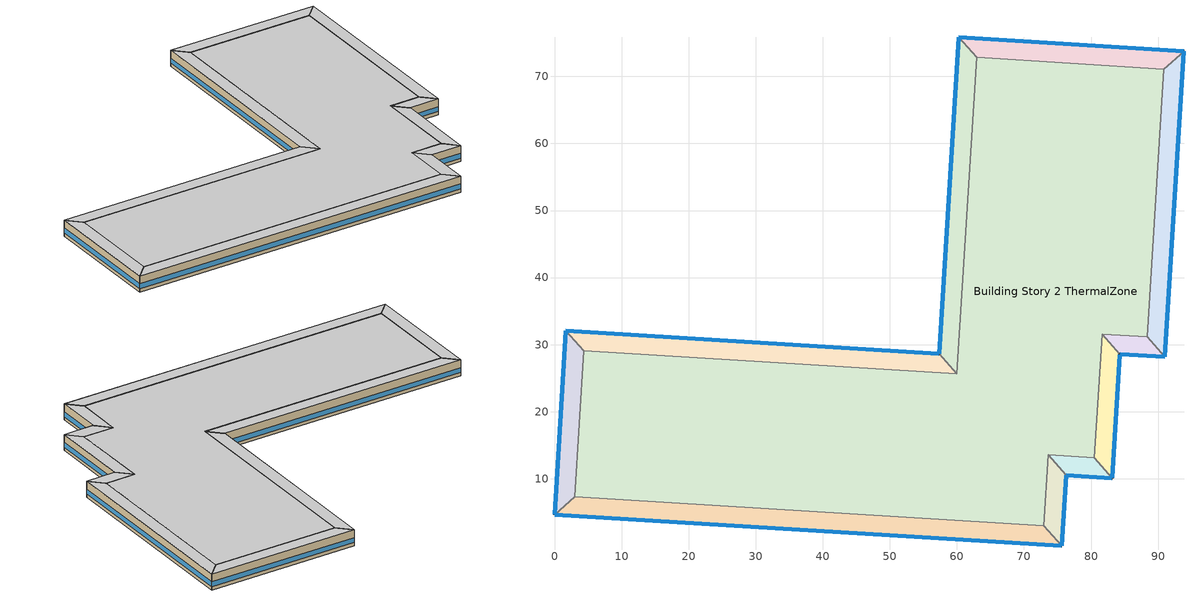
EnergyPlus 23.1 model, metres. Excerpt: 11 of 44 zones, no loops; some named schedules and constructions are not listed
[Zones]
Building Story 2 ThermalZone
 floor adiabatic (Typical Interior Ceiling): 90.86,71.1 88.35,31.19 81.66,31.53 80.51,13.11 73.64,13.55 72.97,3 3,7.31 4.32,29.1 60.01,25.66 62.93,72.85 z3.6
 wall adiabatic (Typical Interior Wall): 88.35,31.19 90.86,71.1 62.93,72.85 60.01,25.66 4.32,29.1 3,7.31 72.97,3 73.64,13.55 80.51,13.11 81.66,31.53 88.35,31.19 z3.6:7.2
 ceiling adiabatic (Typical Interior Floor): 62.93,72.85 60.01,25.66 4.32,29.1 3,7.31 72.97,3 73.64,13.55 80.51,13.11 81.66,31.53 88.35,31.19 90.86,71.1 z7.2
Building Story 2 ThermalZone 1
 floor adiabatic (Typical Interior Ceiling): 93.86,73.74 91.02,28.21 88.35,31.19 90.86,71.1 z3.6
 wall outside (Typical Insulated Steel Framed Exterior Wall R-12.99): 91.02,28.21 93.86,73.74 z3.6:7.2
 wall adiabatic (Typical Interior Wall): 93.86,73.74 90.86,71.1 88.35,31.19 91.02,28.21 z3.6:7.2
 window (U 0.55 SHGC 0.25): 91.02,28.24 93.86,73.72 z4.36:5.44
 ceiling adiabatic (Typical Interior Floor): 90.86,71.1 88.35,31.19 91.02,28.21 93.86,73.74 z7.2
Building Story 2 ThermalZone 10
 floor adiabatic (Typical Interior Floor): 60.29,75.85 93.86,73.74 90.86,71.1 62.93,72.85 z3.6
 wall outside (Typical Insulated Steel Framed Exterior Wall R-12.99): 93.86,73.74 60.29,75.85 z3.6:7.2
 wall adiabatic (Typical Interior Wall): 60.29,75.85 62.93,72.85 90.86,71.1 93.86,73.74 z3.6:7.2
 window (U 0.55 SHGC 0.25): 93.84,73.75 60.31,75.85 z4.36:5.44
 ceiling adiabatic (Typical Interior Ceiling): 62.93,72.85 90.86,71.1 93.86,73.74 60.29,75.85 z7.2
Building Story 2 ThermalZone 2
 floor adiabatic (Typical Interior Ceiling): 91.02,28.21 84.32,28.54 81.66,31.53 88.35,31.19 z3.6
 wall outside (Typical Insulated Steel Framed Exterior Wall R-12.99): 84.32,28.54 91.02,28.21 z3.6:7.2
 wall adiabatic (Typical Interior Wall): 91.02,28.21 88.35,31.19 81.66,31.53 84.32,28.54 z3.6:7.2
 window (U 0.55 SHGC 0.25): 84.34,28.54 90.99,28.21 z4.36:5.45
 ceiling adiabatic (Typical Interior Floor): 88.35,31.19 81.66,31.53 84.32,28.54 91.02,28.21 z7.2
Building Story 2 ThermalZone 3
 floor adiabatic (Typical Interior Ceiling): 84.32,28.54 83.15,10.11 80.51,13.11 81.66,31.53 z3.6
 wall outside (Typical Insulated Steel Framed Exterior Wall R-12.99): 83.15,10.11 84.32,28.54 z3.6:7.2
 wall adiabatic (Typical Interior Wall): 84.32,28.54 81.66,31.53 80.51,13.11 83.15,10.11 z3.6:7.2
 window (U 0.55 SHGC 0.25): 83.15,10.13 84.32,28.52 z4.36:5.44
 ceiling adiabatic (Typical Interior Ceiling): 81.66,31.53 80.51,13.11 83.15,10.11 84.32,28.54 z7.2
Building Story 2 ThermalZone 4
 floor adiabatic (Typical Interior Floor): 83.15,10.11 76.28,10.55 73.64,13.55 80.51,13.11 z3.6
 wall outside (Typical Insulated Steel Framed Exterior Wall R-12.99): 76.28,10.55 83.15,10.11 z3.6:7.2
 wall adiabatic (Typical Interior Wall): 83.15,10.11 80.51,13.11 73.64,13.55 76.28,10.55 z3.6:7.2
 window (U 0.55 SHGC 0.25): 76.31,10.55 83.12,10.11 z4.36:5.45
 ceiling adiabatic (Typical Interior Ceiling): 80.51,13.11 73.64,13.55 76.28,10.55 83.15,10.11 z7.2
Building Story 2 ThermalZone 5
 floor adiabatic (Typical Interior Floor): 76.28,10.55 75.61,0 72.97,3 73.64,13.55 z3.6
 wall outside (Typical Insulated Steel Framed Exterior Wall R-12.99): 75.61,0 76.28,10.55 z3.6:7.2
 wall adiabatic (Typical Interior Wall): 76.28,10.55 73.64,13.55 72.97,3 75.61,0 z3.6:7.2
 window (U 0.55 SHGC 0.25): 75.61,0.03 76.28,10.53 z4.36:5.45
 ceiling adiabatic (Typical Interior Ceiling): 73.64,13.55 72.97,3 75.61,0 76.28,10.55 z7.2
Building Story 2 ThermalZone 6
 floor adiabatic (Typical Interior Floor): 75.61,0 0,4.66 3,7.31 72.97,3 z3.6
 wall outside (Typical Insulated Steel Framed Exterior Wall R-12.99): 0,4.66 75.61,0 z3.6:7.2
 wall adiabatic (Typical Interior Wall): 75.61,0 72.97,3 3,7.31 0,4.66 z3.6:7.2
 window (U 0.55 SHGC 0.25): 0.03,4.66 75.59,0 z4.36:5.44
 ceiling adiabatic (Typical Interior Ceiling): 72.97,3 3,7.31 0,4.66 75.61,0 z7.2
Building Story 2 ThermalZone 7
 floor adiabatic (Typical Interior Floor): 0,4.66 1.67,32.1 4.32,29.1 3,7.31 z3.6
 wall outside (Typical Insulated Steel Framed Exterior Wall R-12.99): 1.67,32.1 0,4.66 z3.6:7.2
 wall adiabatic (Typical Interior Wall): 0,4.66 3,7.31 4.32,29.1 1.67,32.1 z3.6:7.2
 window (U 0.55 SHGC 0.25): 1.67,32.07 0,4.69 z4.36:5.44
 ceiling adiabatic (Typical Interior Ceiling): 3,7.31 4.32,29.1 1.67,32.1 0,4.66 z7.2
Building Story 2 ThermalZone 8
 floor adiabatic (Typical Interior Floor): 1.67,32.1 57.36,28.65 60.01,25.66 4.32,29.1 z3.6
 wall outside (Typical Insulated Steel Framed Exterior Wall R-12.99): 57.36,28.65 1.67,32.1 z3.6:7.2
 wall adiabatic (Typical Interior Wall): 1.67,32.1 4.32,29.1 60.01,25.66 57.36,28.65 z3.6:7.2
 window (U 0.55 SHGC 0.25): 57.33,28.66 1.7,32.09 z4.36:5.44
 ceiling adiabatic (Typical Interior Ceiling): 4.32,29.1 60.01,25.66 57.36,28.65 1.67,32.1 z7.2
Building Story 2 ThermalZone 9
 floor adiabatic (Typical Interior Floor): 57.36,28.65 60.29,75.85 62.93,72.85 60.01,25.66 z3.6
 wall outside (Typical Insulated Steel Framed Exterior Wall R-12.99): 60.29,75.85 57.36,28.65 z3.6:7.2
 wall adiabatic (Typical Interior Wall): 57.36,28.65 60.01,25.66 62.93,72.85 60.29,75.85 z3.6:7.2
 window (U 0.55 SHGC 0.25): 60.29,75.83 57.36,28.68 z4.36:5.44
 ceiling adiabatic (Typical Interior Ceiling): 60.01,25.66 62.93,72.85 60.29,75.85 57.36,28.65 z7.2
[Schedule:Week:Daily]
SchoolSecondary BLDG_LIGHT_MECHANICAL_SCH_2013 Week Rule - Jun28-Jul4: SchoolSecondary BLDG_LIGHT_MECHANICAL_SCH_2013 Wknd Day, SchoolSecondary BLDG_LIGHT_MECHANICAL_SCH_2013 Wkdy Day, SchoolSecondary BLDG_LIGHT_MECHANICAL_SCH_2013 Wkdy Day, SchoolSecondary BLDG_LIGHT_MECHANICAL_SCH_2013 Wkdy Day 1, SchoolSecondary BLDG_LIGHT_MECHANICAL_SCH_2013 Wkdy Day 1, SchoolSecondary BLDG_LIGHT_MECHANICAL_SCH_2013 Wkdy Day 1, SchoolSecondary BLDG_LIGHT_MECHANICAL_SCH_2013 Wknd Day 1, SchoolSecondary BLDG_LIGHT_MECHANICAL_SCH_2013 Default, SchoolSecondary BLDG_LIGHT_MECHANICAL_SCH_2013 Summer Design Day, SchoolSecondary BLDG_LIGHT_MECHANICAL_SCH_2013 Winter Design Day, SchoolSecondary BLDG_LIGHT_MECHANICAL_SCH_2013 Default, SchoolSecondary BLDG_LIGHT_MECHANICAL_SCH_2013 Default
SchoolSecondary BLDG_LIGHT_MECHANICAL_SCH_2013 Week Rule - Jul5-Aug29: SchoolSecondary BLDG_LIGHT_MECHANICAL_SCH_2013 Wknd Day 1, SchoolSecondary BLDG_LIGHT_MECHANICAL_SCH_2013 Wkdy Day 1, SchoolSecondary BLDG_LIGHT_MECHANICAL_SCH_2013 Wkdy Day 1, SchoolSecondary BLDG_LIGHT_MECHANICAL_SCH_2013 Wkdy Day 1, SchoolSecondary BLDG_LIGHT_MECHANICAL_SCH_2013 Wkdy Day 1, SchoolSecondary BLDG_LIGHT_MECHANICAL_SCH_2013 Wkdy Day 1, SchoolSecondary BLDG_LIGHT_MECHANICAL_SCH_2013 Wknd Day 1, SchoolSecondary BLDG_LIGHT_MECHANICAL_SCH_2013 Default, SchoolSecondary BLDG_LIGHT_MECHANICAL_SCH_2013 Summer Design Day, SchoolSecondary BLDG_LIGHT_MECHANICAL_SCH_2013 Winter Design Day, SchoolSecondary BLDG_LIGHT_MECHANICAL_SCH_2013 Default, SchoolSecondary BLDG_LIGHT_MECHANICAL_SCH_2013 Default
SchoolSecondary BLDG_LIGHT_MECHANICAL_SCH_2013 Week Rule - Aug30-Sep5: SchoolSecondary BLDG_LIGHT_MECHANICAL_SCH_2013 Wknd Day 1, SchoolSecondary BLDG_LIGHT_MECHANICAL_SCH_2013 Wkdy Day 1, SchoolSecondary BLDG_LIGHT_MECHANICAL_SCH_2013 Wkdy Day 2, SchoolSecondary BLDG_LIGHT_MECHANICAL_SCH_2013 Wkdy Day 2, SchoolSecondary BLDG_LIGHT_MECHANICAL_SCH_2013 Wkdy Day 2, SchoolSecondary BLDG_LIGHT_MECHANICAL_SCH_2013 Wkdy Day 2, SchoolSecondary BLDG_LIGHT_MECHANICAL_SCH_2013 Default, SchoolSecondary BLDG_LIGHT_MECHANICAL_SCH_2013 Default, SchoolSecondary BLDG_LIGHT_MECHANICAL_SCH_2013 Summer Design Day, SchoolSecondary BLDG_LIGHT_MECHANICAL_SCH_2013 Winter Design Day, SchoolSecondary BLDG_LIGHT_MECHANICAL_SCH_2013 Default, SchoolSecondary BLDG_LIGHT_MECHANICAL_SCH_2013 Default
SchoolSecondary BLDG_LIGHT_MECHANICAL_SCH_2013 Week Rule - Sep6-Dec31: SchoolSecondary BLDG_LIGHT_MECHANICAL_SCH_2013 Default, SchoolSecondary BLDG_LIGHT_MECHANICAL_SCH_2013 Wkdy Day 2, SchoolSecondary BLDG_LIGHT_MECHANICAL_SCH_2013 Wkdy Day 2, SchoolSecondary BLDG_LIGHT_MECHANICAL_SCH_2013 Wkdy Day 2, SchoolSecondary BLDG_LIGHT_MECHANICAL_SCH_2013 Wkdy Day 2, SchoolSecondary BLDG_LIGHT_MECHANICAL_SCH_2013 Wkdy Day 2, SchoolSecondary BLDG_LIGHT_MECHANICAL_SCH_2013 Default, SchoolSecondary BLDG_LIGHT_MECHANICAL_SCH_2013 Default, SchoolSecondary BLDG_LIGHT_MECHANICAL_SCH_2013 Summer Design Day, SchoolSecondary BLDG_LIGHT_MECHANICAL_SCH_2013 Winter Design Day, SchoolSecondary BLDG_LIGHT_MECHANICAL_SCH_2013 Default, SchoolSecondary BLDG_LIGHT_MECHANICAL_SCH_2013 Default
SchoolSecondary BLDG_LIGHT_OFFICE_SCH_2013 Week Rule - Jan1-Jan3: SchoolSecondary BLDG_LIGHT_OFFICE_SCH_2013 Wkdy Day, SchoolSecondary BLDG_LIGHT_OFFICE_SCH_2013 Wkdy Day, SchoolSecondary BLDG_LIGHT_OFFICE_SCH_2013 Wkdy Day, SchoolSecondary BLDG_LIGHT_OFFICE_SCH_2013 Wkdy Day, SchoolSecondary BLDG_LIGHT_OFFICE_SCH_2013 Wkdy Day, SchoolSecondary BLDG_LIGHT_OFFICE_SCH_2013 Wkdy Day, SchoolSecondary BLDG_LIGHT_OFFICE_SCH_2013 Wknd Day, SchoolSecondary BLDG_LIGHT_OFFICE_SCH_2013 Default, SchoolSecondary BLDG_LIGHT_OFFICE_SCH_2013 Summer Design Day, SchoolSecondary BLDG_LIGHT_OFFICE_SCH_2013 Winter Design Day, SchoolSecondary BLDG_LIGHT_OFFICE_SCH_2013 Default, SchoolSecondary BLDG_LIGHT_OFFICE_SCH_2013 Default
SchoolSecondary BLDG_LIGHT_OFFICE_SCH_2013 Week Rule - Jan4-Jun27: SchoolSecondary BLDG_LIGHT_OFFICE_SCH_2013 Wknd Day, SchoolSecondary BLDG_LIGHT_OFFICE_SCH_2013 Wkdy Day, SchoolSecondary BLDG_LIGHT_OFFICE_SCH_2013 Wkdy Day, SchoolSecondary BLDG_LIGHT_OFFICE_SCH_2013 Wkdy Day, SchoolSecondary BLDG_LIGHT_OFFICE_SCH_2013 Wkdy Day, SchoolSecondary BLDG_LIGHT_OFFICE_SCH_2013 Wkdy Day, SchoolSecondary BLDG_LIGHT_OFFICE_SCH_2013 Wknd Day, SchoolSecondary BLDG_LIGHT_OFFICE_SCH_2013 Default, SchoolSecondary BLDG_LIGHT_OFFICE_SCH_2013 Summer Design Day, SchoolSecondary BLDG_LIGHT_OFFICE_SCH_2013 Winter Design Day, SchoolSecondary BLDG_LIGHT_OFFICE_SCH_2013 Default, SchoolSecondary BLDG_LIGHT_OFFICE_SCH_2013 Default
SchoolSecondary BLDG_LIGHT_OFFICE_SCH_2013 Week Rule - Jun28-Jul4: SchoolSecondary BLDG_LIGHT_OFFICE_SCH_2013 Wknd Day, SchoolSecondary BLDG_LIGHT_OFFICE_SCH_2013 Wkdy Day, SchoolSecondary BLDG_LIGHT_OFFICE_SCH_2013 Wkdy Day, SchoolSecondary BLDG_LIGHT_OFFICE_SCH_2013 Wkdy Day 1, SchoolSecondary BLDG_LIGHT_OFFICE_SCH_2013 Wkdy Day 1, SchoolSecondary BLDG_LIGHT_OFFICE_SCH_2013 Wkdy Day 1, SchoolSecondary BLDG_LIGHT_OFFICE_SCH_2013 Wknd Day 1, SchoolSecondary BLDG_LIGHT_OFFICE_SCH_2013 Default, SchoolSecondary BLDG_LIGHT_OFFICE_SCH_2013 Summer Design Day, SchoolSecondary BLDG_LIGHT_OFFICE_SCH_2013 Winter Design Day, SchoolSecondary BLDG_LIGHT_OFFICE_SCH_2013 Default, SchoolSecondary BLDG_LIGHT_OFFICE_SCH_2013 Default
SchoolSecondary BLDG_LIGHT_OFFICE_SCH_2013 Week Rule - Jul5-Aug29: SchoolSecondary BLDG_LIGHT_OFFICE_SCH_2013 Wknd Day 1, SchoolSecondary BLDG_LIGHT_OFFICE_SCH_2013 Wkdy Day 1, SchoolSecondary BLDG_LIGHT_OFFICE_SCH_2013 Wkdy Day 1, SchoolSecondary BLDG_LIGHT_OFFICE_SCH_2013 Wkdy Day 1, SchoolSecondary BLDG_LIGHT_OFFICE_SCH_2013 Wkdy Day 1, SchoolSecondary BLDG_LIGHT_OFFICE_SCH_2013 Wkdy Day 1, SchoolSecondary BLDG_LIGHT_OFFICE_SCH_2013 Wknd Day 1, SchoolSecondary BLDG_LIGHT_OFFICE_SCH_2013 Default, SchoolSecondary BLDG_LIGHT_OFFICE_SCH_2013 Summer Design Day, SchoolSecondary BLDG_LIGHT_OFFICE_SCH_2013 Winter Design Day, SchoolSecondary BLDG_LIGHT_OFFICE_SCH_2013 Default, SchoolSecondary BLDG_LIGHT_OFFICE_SCH_2013 Default
SchoolSecondary BLDG_LIGHT_OFFICE_SCH_2013 Week Rule - Aug30-Sep5: SchoolSecondary BLDG_LIGHT_OFFICE_SCH_2013 Wknd Day 1, SchoolSecondary BLDG_LIGHT_OFFICE_SCH_2013 Wkdy Day 1, SchoolSecondary BLDG_LIGHT_OFFICE_SCH_2013 Wkdy Day 2, SchoolSecondary BLDG_LIGHT_OFFICE_SCH_2013 Wkdy Day 2, SchoolSecondary BLDG_LIGHT_OFFICE_SCH_2013 Wkdy Day 2, SchoolSecondary BLDG_LIGHT_OFFICE_SCH_2013 Wkdy Day 2, SchoolSecondary BLDG_LIGHT_OFFICE_SCH_2013 Default, SchoolSecondary BLDG_LIGHT_OFFICE_SCH_2013 Default, SchoolSecondary BLDG_LIGHT_OFFICE_SCH_2013 Summer Design Day, SchoolSecondary BLDG_LIGHT_OFFICE_SCH_2013 Winter Design Day, SchoolSecondary BLDG_LIGHT_OFFICE_SCH_2013 Default, SchoolSecondary BLDG_LIGHT_OFFICE_SCH_2013 Default
SchoolSecondary BLDG_LIGHT_OFFICE_SCH_2013 Week Rule - Sep6-Dec31: SchoolSecondary BLDG_LIGHT_OFFICE_SCH_2013 Default, SchoolSecondary BLDG_LIGHT_OFFICE_SCH_2013 Wkdy Day 2, SchoolSecondary BLDG_LIGHT_OFFICE_SCH_2013 Wkdy Day 2, SchoolSecondary BLDG_LIGHT_OFFICE_SCH_2013 Wkdy Day 2, SchoolSecondary BLDG_LIGHT_OFFICE_SCH_2013 Wkdy Day 2, SchoolSecondary BLDG_LIGHT_OFFICE_SCH_2013 Wkdy Day 2, SchoolSecondary BLDG_LIGHT_OFFICE_SCH_2013 Default, SchoolSecondary BLDG_LIGHT_OFFICE_SCH_2013 Default, SchoolSecondary BLDG_LIGHT_OFFICE_SCH_2013 Summer Design Day, SchoolSecondary BLDG_LIGHT_OFFICE_SCH_2013 Winter Design Day, SchoolSecondary BLDG_LIGHT_OFFICE_SCH_2013 Default, SchoolSecondary BLDG_LIGHT_OFFICE_SCH_2013 Default
SchoolSecondary BLDG_LIGHT_BATH_SCH_2013 Week Rule - Jan1-Jan3: SchoolSecondary BLDG_LIGHT_BATH_SCH_2013 Wkdy Day, SchoolSecondary BLDG_LIGHT_BATH_SCH_2013 Wkdy Day, SchoolSecondary BLDG_LIGHT_BATH_SCH_2013 Wkdy Day, SchoolSecondary BLDG_LIGHT_BATH_SCH_2013 Wkdy Day, SchoolSecondary BLDG_LIGHT_BATH_SCH_2013 Wkdy Day, SchoolSecondary BLDG_LIGHT_BATH_SCH_2013 Wkdy Day, SchoolSecondary BLDG_LIGHT_BATH_SCH_2013 Wknd Day, SchoolSecondary BLDG_LIGHT_BATH_SCH_2013 Default, SchoolSecondary BLDG_LIGHT_BATH_SCH_2013 Summer Design Day, SchoolSecondary BLDG_LIGHT_BATH_SCH_2013 Winter Design Day, SchoolSecondary BLDG_LIGHT_BATH_SCH_2013 Default, SchoolSecondary BLDG_LIGHT_BATH_SCH_2013 Default
SchoolSecondary BLDG_LIGHT_BATH_SCH_2013 Week Rule - Jan4-Jun27: SchoolSecondary BLDG_LIGHT_BATH_SCH_2013 Wknd Day, SchoolSecondary BLDG_LIGHT_BATH_SCH_2013 Wkdy Day, SchoolSecondary BLDG_LIGHT_BATH_SCH_2013 Wkdy Day, SchoolSecondary BLDG_LIGHT_BATH_SCH_2013 Wkdy Day, SchoolSecondary BLDG_LIGHT_BATH_SCH_2013 Wkdy Day, SchoolSecondary BLDG_LIGHT_BATH_SCH_2013 Wkdy Day, SchoolSecondary BLDG_LIGHT_BATH_SCH_2013 Wknd Day, SchoolSecondary BLDG_LIGHT_BATH_SCH_2013 Default, SchoolSecondary BLDG_LIGHT_BATH_SCH_2013 Summer Design Day, SchoolSecondary BLDG_LIGHT_BATH_SCH_2013 Winter Design Day, SchoolSecondary BLDG_LIGHT_BATH_SCH_2013 Default, SchoolSecondary BLDG_LIGHT_BATH_SCH_2013 Default
SchoolSecondary BLDG_LIGHT_BATH_SCH_2013 Week Rule - Jun28-Jul4: SchoolSecondary BLDG_LIGHT_BATH_SCH_2013 Wknd Day, SchoolSecondary BLDG_LIGHT_BATH_SCH_2013 Wkdy Day, SchoolSecondary BLDG_LIGHT_BATH_SCH_2013 Wkdy Day, SchoolSecondary BLDG_LIGHT_BATH_SCH_2013 Wkdy Day 1, SchoolSecondary BLDG_LIGHT_BATH_SCH_2013 Wkdy Day 1, SchoolSecondary BLDG_LIGHT_BATH_SCH_2013 Wkdy Day 1, SchoolSecondary BLDG_LIGHT_BATH_SCH_2013 Wknd Day 1, SchoolSecondary BLDG_LIGHT_BATH_SCH_2013 Default, SchoolSecondary BLDG_LIGHT_BATH_SCH_2013 Summer Design Day, SchoolSecondary BLDG_LIGHT_BATH_SCH_2013 Winter Design Day, SchoolSecondary BLDG_LIGHT_BATH_SCH_2013 Default, SchoolSecondary BLDG_LIGHT_BATH_SCH_2013 Default
SchoolSecondary BLDG_LIGHT_BATH_SCH_2013 Week Rule - Jul5-Aug29: SchoolSecondary BLDG_LIGHT_BATH_SCH_2013 Wknd Day 1, SchoolSecondary BLDG_LIGHT_BATH_SCH_2013 Wkdy Day 1, SchoolSecondary BLDG_LIGHT_BATH_SCH_2013 Wkdy Day 1, SchoolSecondary BLDG_LIGHT_BATH_SCH_2013 Wkdy Day 1, SchoolSecondary BLDG_LIGHT_BATH_SCH_2013 Wkdy Day 1, SchoolSecondary BLDG_LIGHT_BATH_SCH_2013 Wkdy Day 1, SchoolSecondary BLDG_LIGHT_BATH_SCH_2013 Wknd Day 1, SchoolSecondary BLDG_LIGHT_BATH_SCH_2013 Default, SchoolSecondary BLDG_LIGHT_BATH_SCH_2013 Summer Design Day, SchoolSecondary BLDG_LIGHT_BATH_SCH_2013 Winter Design Day, SchoolSecondary BLDG_LIGHT_BATH_SCH_2013 Default, SchoolSecondary BLDG_LIGHT_BATH_SCH_2013 Default
SchoolSecondary BLDG_LIGHT_BATH_SCH_2013 Week Rule - Aug30-Sep5: SchoolSecondary BLDG_LIGHT_BATH_SCH_2013 Wknd Day 1, SchoolSecondary BLDG_LIGHT_BATH_SCH_2013 Wkdy Day 1, SchoolSecondary BLDG_LIGHT_BATH_SCH_2013 Wkdy Day 2, SchoolSecondary BLDG_LIGHT_BATH_SCH_2013 Wkdy Day 2, SchoolSecondary BLDG_LIGHT_BATH_SCH_2013 Wkdy Day 2, SchoolSecondary BLDG_LIGHT_BATH_SCH_2013 Wkdy Day 2, SchoolSecondary BLDG_LIGHT_BATH_SCH_2013 Default, SchoolSecondary BLDG_LIGHT_BATH_SCH_2013 Default, SchoolSecondary BLDG_LIGHT_BATH_SCH_2013 Summer Design Day, SchoolSecondary BLDG_LIGHT_BATH_SCH_2013 Winter Design Day, SchoolSecondary BLDG_LIGHT_BATH_SCH_2013 Default, SchoolSecondary BLDG_LIGHT_BATH_SCH_2013 Default
SchoolSecondary BLDG_LIGHT_BATH_SCH_2013 Week Rule - Sep6-Dec31: SchoolSecondary BLDG_LIGHT_BATH_SCH_2013 Default, SchoolSecondary BLDG_LIGHT_BATH_SCH_2013 Wkdy Day 2, SchoolSecondary BLDG_LIGHT_BATH_SCH_2013 Wkdy Day 2, SchoolSecondary BLDG_LIGHT_BATH_SCH_2013 Wkdy Day 2, SchoolSecondary BLDG_LIGHT_BATH_SCH_2013 Wkdy Day 2, SchoolSecondary BLDG_LIGHT_BATH_SCH_2013 Wkdy Day 2, SchoolSecondary BLDG_LIGHT_BATH_SCH_2013 Default, SchoolSecondary BLDG_LIGHT_BATH_SCH_2013 Default, SchoolSecondary BLDG_LIGHT_BATH_SCH_2013 Summer Design Day, SchoolSecondary BLDG_LIGHT_BATH_SCH_2013 Winter Design Day, SchoolSecondary BLDG_LIGHT_BATH_SCH_2013 Default, SchoolSecondary BLDG_LIGHT_BATH_SCH_2013 Default
SchoolSecondary BLDG_OCC_SCH_Auditorium Week Rule - Jan1-Jan3: SchoolSecondary BLDG_OCC_SCH_Auditorium Wkdy|SmrDsn Day, SchoolSecondary BLDG_OCC_SCH_Auditorium Wkdy|SmrDsn Day, SchoolSecondary BLDG_OCC_SCH_Auditorium Wkdy|SmrDsn Day, SchoolSecondary BLDG_OCC_SCH_Auditorium Wkdy|SmrDsn Day, SchoolSecondary BLDG_OCC_SCH_Auditorium Wkdy|SmrDsn Day, SchoolSecondary BLDG_OCC_SCH_Auditorium Wkdy|SmrDsn Day, SchoolSecondary BLDG_OCC_SCH_Auditorium Wknd Day, SchoolSecondary BLDG_OCC_SCH_Auditorium Default, SchoolSecondary BLDG_OCC_SCH_Auditorium Summer Design Day, SchoolSecondary BLDG_OCC_SCH_Auditorium Winter Design Day, SchoolSecondary BLDG_OCC_SCH_Auditorium Default, SchoolSecondary BLDG_OCC_SCH_Auditorium Default
SchoolSecondary BLDG_OCC_SCH_Auditorium Week Rule - Jan4-Jun27: SchoolSecondary BLDG_OCC_SCH_Auditorium Wknd Day, SchoolSecondary BLDG_OCC_SCH_Auditorium Wkdy|SmrDsn Day, SchoolSecondary BLDG_OCC_SCH_Auditorium Wkdy|SmrDsn Day, SchoolSecondary BLDG_OCC_SCH_Auditorium Wkdy|SmrDsn Day, SchoolSecondary BLDG_OCC_SCH_Auditorium Wkdy|SmrDsn Day, SchoolSecondary BLDG_OCC_SCH_Auditorium Wkdy|SmrDsn Day, SchoolSecondary BLDG_OCC_SCH_Auditorium Wknd Day, SchoolSecondary BLDG_OCC_SCH_Auditorium Default, SchoolSecondary BLDG_OCC_SCH_Auditorium Summer Design Day, SchoolSecondary BLDG_OCC_SCH_Auditorium Winter Design Day, SchoolSecondary BLDG_OCC_SCH_Auditorium Default, SchoolSecondary BLDG_OCC_SCH_Auditorium Default
SchoolSecondary BLDG_OCC_SCH_Auditorium Week Rule - Jun28-Jul4: SchoolSecondary BLDG_OCC_SCH_Auditorium Wknd Day, SchoolSecondary BLDG_OCC_SCH_Auditorium Wkdy|SmrDsn Day, SchoolSecondary BLDG_OCC_SCH_Auditorium Wkdy|SmrDsn Day, SchoolSecondary BLDG_OCC_SCH_Auditorium Wkdy|SmrDsn Day 1, SchoolSecondary BLDG_OCC_SCH_Auditorium Wkdy|SmrDsn Day 1, SchoolSecondary BLDG_OCC_SCH_Auditorium Wkdy|SmrDsn Day 1, SchoolSecondary BLDG_OCC_SCH_Auditorium Wknd Day 1, SchoolSecondary BLDG_OCC_SCH_Auditorium Default, SchoolSecondary BLDG_OCC_SCH_Auditorium Summer Design Day, SchoolSecondary BLDG_OCC_SCH_Auditorium Winter Design Day, SchoolSecondary BLDG_OCC_SCH_Auditorium Default, SchoolSecondary BLDG_OCC_SCH_Auditorium Default
SchoolSecondary BLDG_OCC_SCH_Auditorium Week Rule - Jul5-Aug29: SchoolSecondary BLDG_OCC_SCH_Auditorium Wknd Day 1, SchoolSecondary BLDG_OCC_SCH_Auditorium Wkdy|SmrDsn Day 1, SchoolSecondary BLDG_OCC_SCH_Auditorium Wkdy|SmrDsn Day 1, SchoolSecondary BLDG_OCC_SCH_Auditorium Wkdy|SmrDsn Day 1, SchoolSecondary BLDG_OCC_SCH_Auditorium Wkdy|SmrDsn Day 1, SchoolSecondary BLDG_OCC_SCH_Auditorium Wkdy|SmrDsn Day 1, SchoolSecondary BLDG_OCC_SCH_Auditorium Wknd Day 1, SchoolSecondary BLDG_OCC_SCH_Auditorium Default, SchoolSecondary BLDG_OCC_SCH_Auditorium Summer Design Day, SchoolSecondary BLDG_OCC_SCH_Auditorium Winter Design Day, SchoolSecondary BLDG_OCC_SCH_Auditorium Default, SchoolSecondary BLDG_OCC_SCH_Auditorium Default
SchoolSecondary BLDG_OCC_SCH_Auditorium Week Rule - Aug30-Sep5: SchoolSecondary BLDG_OCC_SCH_Auditorium Wknd Day 1, SchoolSecondary BLDG_OCC_SCH_Auditorium Wkdy|SmrDsn Day 1, SchoolSecondary BLDG_OCC_SCH_Auditorium Wkdy|SmrDsn Day 2, SchoolSecondary BLDG_OCC_SCH_Auditorium Wkdy|SmrDsn Day 2, SchoolSecondary BLDG_OCC_SCH_Auditorium Wkdy|SmrDsn Day 2, SchoolSecondary BLDG_OCC_SCH_Auditorium Wkdy|SmrDsn Day 2, SchoolSecondary BLDG_OCC_SCH_Auditorium Default, SchoolSecondary BLDG_OCC_SCH_Auditorium Default, SchoolSecondary BLDG_OCC_SCH_Auditorium Summer Design Day, SchoolSecondary BLDG_OCC_SCH_Auditorium Winter Design Day, SchoolSecondary BLDG_OCC_SCH_Auditorium Default, SchoolSecondary BLDG_OCC_SCH_Auditorium Default
SchoolSecondary BLDG_OCC_SCH_Auditorium Week Rule - Sep6-Dec31: SchoolSecondary BLDG_OCC_SCH_Auditorium Default, SchoolSecondary BLDG_OCC_SCH_Auditorium Wkdy|SmrDsn Day 2, SchoolSecondary BLDG_OCC_SCH_Auditorium Wkdy|SmrDsn Day 2, SchoolSecondary BLDG_OCC_SCH_Auditorium Wkdy|SmrDsn Day 2, SchoolSecondary BLDG_OCC_SCH_Auditorium Wkdy|SmrDsn Day 2, SchoolSecondary BLDG_OCC_SCH_Auditorium Wkdy|SmrDsn Day 2, SchoolSecondary BLDG_OCC_SCH_Auditorium Default, SchoolSecondary BLDG_OCC_SCH_Auditorium Default, SchoolSecondary BLDG_OCC_SCH_Auditorium Summer Design Day, SchoolSecondary BLDG_OCC_SCH_Auditorium Winter Design Day, SchoolSecondary BLDG_OCC_SCH_Auditorium Default, SchoolSecondary BLDG_OCC_SCH_Auditorium Default
SchoolSecondary BLDG_OCC_SCH_Cafeteria Week Rule - Jan1-Jan3: SchoolSecondary BLDG_OCC_SCH_Cafeteria Wkdy|SmrDsn Day, SchoolSecondary BLDG_OCC_SCH_Cafeteria Wkdy|SmrDsn Day, SchoolSecondary BLDG_OCC_SCH_Cafeteria Wkdy|SmrDsn Day, SchoolSecondary BLDG_OCC_SCH_Cafeteria Wkdy|SmrDsn Day, SchoolSecondary BLDG_OCC_SCH_Cafeteria Wkdy|SmrDsn Day, SchoolSecondary BLDG_OCC_SCH_Cafeteria Wkdy|SmrDsn Day, SchoolSecondary BLDG_OCC_SCH_Cafeteria Wknd Day, SchoolSecondary BLDG_OCC_SCH_Cafeteria Default, SchoolSecondary BLDG_OCC_SCH_Cafeteria Summer Design Day, SchoolSecondary BLDG_OCC_SCH_Cafeteria Winter Design Day, SchoolSecondary BLDG_OCC_SCH_Cafeteria Default, SchoolSecondary BLDG_OCC_SCH_Cafeteria Default
SchoolSecondary BLDG_OCC_SCH_Cafeteria Week Rule - Jan4-Jun27: SchoolSecondary BLDG_OCC_SCH_Cafeteria Wknd Day, SchoolSecondary BLDG_OCC_SCH_Cafeteria Wkdy|SmrDsn Day, SchoolSecondary BLDG_OCC_SCH_Cafeteria Wkdy|SmrDsn Day, SchoolSecondary BLDG_OCC_SCH_Cafeteria Wkdy|SmrDsn Day, SchoolSecondary BLDG_OCC_SCH_Cafeteria Wkdy|SmrDsn Day, SchoolSecondary BLDG_OCC_SCH_Cafeteria Wkdy|SmrDsn Day, SchoolSecondary BLDG_OCC_SCH_Cafeteria Wknd Day, SchoolSecondary BLDG_OCC_SCH_Cafeteria Default, SchoolSecondary BLDG_OCC_SCH_Cafeteria Summer Design Day, SchoolSecondary BLDG_OCC_SCH_Cafeteria Winter Design Day, SchoolSecondary BLDG_OCC_SCH_Cafeteria Default, SchoolSecondary BLDG_OCC_SCH_Cafeteria Default
SchoolSecondary BLDG_OCC_SCH_Cafeteria Week Rule - Jun28-Jul4: SchoolSecondary BLDG_OCC_SCH_Cafeteria Wknd Day, SchoolSecondary BLDG_OCC_SCH_Cafeteria Wkdy|SmrDsn Day, SchoolSecondary BLDG_OCC_SCH_Cafeteria Wkdy|SmrDsn Day, SchoolSecondary BLDG_OCC_SCH_Cafeteria Wkdy|SmrDsn Day 1, SchoolSecondary BLDG_OCC_SCH_Cafeteria Wkdy|SmrDsn Day 1, SchoolSecondary BLDG_OCC_SCH_Cafeteria Wkdy|SmrDsn Day 1, SchoolSecondary BLDG_OCC_SCH_Cafeteria Wknd Day 1, SchoolSecondary BLDG_OCC_SCH_Cafeteria Default, SchoolSecondary BLDG_OCC_SCH_Cafeteria Summer Design Day, SchoolSecondary BLDG_OCC_SCH_Cafeteria Winter Design Day, SchoolSecondary BLDG_OCC_SCH_Cafeteria Default, SchoolSecondary BLDG_OCC_SCH_Cafeteria Default
SchoolSecondary BLDG_OCC_SCH_Cafeteria Week Rule - Jul5-Aug29: SchoolSecondary BLDG_OCC_SCH_Cafeteria Wknd Day 1, SchoolSecondary BLDG_OCC_SCH_Cafeteria Wkdy|SmrDsn Day 1, SchoolSecondary BLDG_OCC_SCH_Cafeteria Wkdy|SmrDsn Day 1, SchoolSecondary BLDG_OCC_SCH_Cafeteria Wkdy|SmrDsn Day 1, SchoolSecondary BLDG_OCC_SCH_Cafeteria Wkdy|SmrDsn Day 1, SchoolSecondary BLDG_OCC_SCH_Cafeteria Wkdy|SmrDsn Day 1, SchoolSecondary BLDG_OCC_SCH_Cafeteria Wknd Day 1, SchoolSecondary BLDG_OCC_SCH_Cafeteria Default, SchoolSecondary BLDG_OCC_SCH_Cafeteria Summer Design Day, SchoolSecondary BLDG_OCC_SCH_Cafeteria Winter Design Day, SchoolSecondary BLDG_OCC_SCH_Cafeteria Default, SchoolSecondary BLDG_OCC_SCH_Cafeteria Default
SchoolSecondary BLDG_OCC_SCH_Cafeteria Week Rule - Aug30-Sep5: SchoolSecondary BLDG_OCC_SCH_Cafeteria Wknd Day 1, SchoolSecondary BLDG_OCC_SCH_Cafeteria Wkdy|SmrDsn Day 1, SchoolSecondary BLDG_OCC_SCH_Cafeteria Wkdy|SmrDsn Day 2, SchoolSecondary BLDG_OCC_SCH_Cafeteria Wkdy|SmrDsn Day 2, SchoolSecondary BLDG_OCC_SCH_Cafeteria Wkdy|SmrDsn Day 2, SchoolSecondary BLDG_OCC_SCH_Cafeteria Wkdy|SmrDsn Day 2, SchoolSecondary BLDG_OCC_SCH_Cafeteria Default, SchoolSecondary BLDG_OCC_SCH_Cafeteria Default, SchoolSecondary BLDG_OCC_SCH_Cafeteria Summer Design Day, SchoolSecondary BLDG_OCC_SCH_Cafeteria Winter Design Day, SchoolSecondary BLDG_OCC_SCH_Cafeteria Default, SchoolSecondary BLDG_OCC_SCH_Cafeteria Default
SchoolSecondary BLDG_OCC_SCH_Cafeteria Week Rule - Sep6-Dec31: SchoolSecondary BLDG_OCC_SCH_Cafeteria Default, SchoolSecondary BLDG_OCC_SCH_Cafeteria Wkdy|SmrDsn Day 2, SchoolSecondary BLDG_OCC_SCH_Cafeteria Wkdy|SmrDsn Day 2, SchoolSecondary BLDG_OCC_SCH_Cafeteria Wkdy|SmrDsn Day 2, SchoolSecondary BLDG_OCC_SCH_Cafeteria Wkdy|SmrDsn Day 2, SchoolSecondary BLDG_OCC_SCH_Cafeteria Wkdy|SmrDsn Day 2, SchoolSecondary BLDG_OCC_SCH_Cafeteria Default, SchoolSecondary BLDG_OCC_SCH_Cafeteria Default, SchoolSecondary BLDG_OCC_SCH_Cafeteria Summer Design Day, SchoolSecondary BLDG_OCC_SCH_Cafeteria Winter Design Day, SchoolSecondary BLDG_OCC_SCH_Cafeteria Default, SchoolSecondary BLDG_OCC_SCH_Cafeteria Default
SchoolSecondary BLDG_OCC_SCH_Extend Week Rule - Jan1-Jan3: SchoolSecondary BLDG_OCC_SCH_Extend Wkdy|SmrDsn Day, SchoolSecondary BLDG_OCC_SCH_Extend Wkdy|SmrDsn Day, SchoolSecondary BLDG_OCC_SCH_Extend Wkdy|SmrDsn Day, SchoolSecondary BLDG_OCC_SCH_Extend Wkdy|SmrDsn Day, SchoolSecondary BLDG_OCC_SCH_Extend Wkdy|SmrDsn Day, SchoolSecondary BLDG_OCC_SCH_Extend Wkdy|SmrDsn Day, SchoolSecondary BLDG_OCC_SCH_Extend Wknd Day, SchoolSecondary BLDG_OCC_SCH_Extend Default, SchoolSecondary BLDG_OCC_SCH_Extend Summer Design Day, SchoolSecondary BLDG_OCC_SCH_Extend Winter Design Day, SchoolSecondary BLDG_OCC_SCH_Extend Default, SchoolSecondary BLDG_OCC_SCH_Extend Default
SchoolSecondary BLDG_OCC_SCH_Extend Week Rule - Jan4-Jun27: SchoolSecondary BLDG_OCC_SCH_Extend Wknd Day, SchoolSecondary BLDG_OCC_SCH_Extend Wkdy|SmrDsn Day, SchoolSecondary BLDG_OCC_SCH_Extend Wkdy|SmrDsn Day, SchoolSecondary BLDG_OCC_SCH_Extend Wkdy|SmrDsn Day, SchoolSecondary BLDG_OCC_SCH_Extend Wkdy|SmrDsn Day, SchoolSecondary BLDG_OCC_SCH_Extend Wkdy|SmrDsn Day, SchoolSecondary BLDG_OCC_SCH_Extend Wknd Day, SchoolSecondary BLDG_OCC_SCH_Extend Default, SchoolSecondary BLDG_OCC_SCH_Extend Summer Design Day, SchoolSecondary BLDG_OCC_SCH_Extend Winter Design Day, SchoolSecondary BLDG_OCC_SCH_Extend Default, SchoolSecondary BLDG_OCC_SCH_Extend Default
SchoolSecondary BLDG_OCC_SCH_Extend Week Rule - Jun28-Jul4: SchoolSecondary BLDG_OCC_SCH_Extend Wknd Day, SchoolSecondary BLDG_OCC_SCH_Extend Wkdy|SmrDsn Day, SchoolSecondary BLDG_OCC_SCH_Extend Wkdy|SmrDsn Day, SchoolSecondary BLDG_OCC_SCH_Extend Wkdy|SmrDsn Day 1, SchoolSecondary BLDG_OCC_SCH_Extend Wkdy|SmrDsn Day 1, SchoolSecondary BLDG_OCC_SCH_Extend Wkdy|SmrDsn Day 1, SchoolSecondary BLDG_OCC_SCH_Extend Wknd Day 1, SchoolSecondary BLDG_OCC_SCH_Extend Default, SchoolSecondary BLDG_OCC_SCH_Extend Summer Design Day, SchoolSecondary BLDG_OCC_SCH_Extend Winter Design Day, SchoolSecondary BLDG_OCC_SCH_Extend Default, SchoolSecondary BLDG_OCC_SCH_Extend Default
SchoolSecondary BLDG_OCC_SCH_Extend Week Rule - Jul5-Aug29: SchoolSecondary BLDG_OCC_SCH_Extend Wknd Day 1, SchoolSecondary BLDG_OCC_SCH_Extend Wkdy|SmrDsn Day 1, SchoolSecondary BLDG_OCC_SCH_Extend Wkdy|SmrDsn Day 1, SchoolSecondary BLDG_OCC_SCH_Extend Wkdy|SmrDsn Day 1, SchoolSecondary BLDG_OCC_SCH_Extend Wkdy|SmrDsn Day 1, SchoolSecondary BLDG_OCC_SCH_Extend Wkdy|SmrDsn Day 1, SchoolSecondary BLDG_OCC_SCH_Extend Wknd Day 1, SchoolSecondary BLDG_OCC_SCH_Extend Default, SchoolSecondary BLDG_OCC_SCH_Extend Summer Design Day, SchoolSecondary BLDG_OCC_SCH_Extend Winter Design Day, SchoolSecondary BLDG_OCC_SCH_Extend Default, SchoolSecondary BLDG_OCC_SCH_Extend Default
SchoolSecondary BLDG_OCC_SCH_Extend Week Rule - Aug30-Sep5: SchoolSecondary BLDG_OCC_SCH_Extend Wknd Day 1, SchoolSecondary BLDG_OCC_SCH_Extend Wkdy|SmrDsn Day 1, SchoolSecondary BLDG_OCC_SCH_Extend Wkdy|SmrDsn Day 2, SchoolSecondary BLDG_OCC_SCH_Extend Wkdy|SmrDsn Day 2, SchoolSecondary BLDG_OCC_SCH_Extend Wkdy|SmrDsn Day 2, SchoolSecondary BLDG_OCC_SCH_Extend Wkdy|SmrDsn Day 2, SchoolSecondary BLDG_OCC_SCH_Extend Default, SchoolSecondary BLDG_OCC_SCH_Extend Default, SchoolSecondary BLDG_OCC_SCH_Extend Summer Design Day, SchoolSecondary BLDG_OCC_SCH_Extend Winter Design Day, SchoolSecondary BLDG_OCC_SCH_Extend Default, SchoolSecondary BLDG_OCC_SCH_Extend Default
SchoolSecondary BLDG_OCC_SCH_Extend Week Rule - Sep6-Dec31: SchoolSecondary BLDG_OCC_SCH_Extend Default, SchoolSecondary BLDG_OCC_SCH_Extend Wkdy|SmrDsn Day 2, SchoolSecondary BLDG_OCC_SCH_Extend Wkdy|SmrDsn Day 2, SchoolSecondary BLDG_OCC_SCH_Extend Wkdy|SmrDsn Day 2, SchoolSecondary BLDG_OCC_SCH_Extend Wkdy|SmrDsn Day 2, SchoolSecondary BLDG_OCC_SCH_Extend Wkdy|SmrDsn Day 2, SchoolSecondary BLDG_OCC_SCH_Extend Default, SchoolSecondary BLDG_OCC_SCH_Extend Default, SchoolSecondary BLDG_OCC_SCH_Extend Summer Design Day, SchoolSecondary BLDG_OCC_SCH_Extend Winter Design Day, SchoolSecondary BLDG_OCC_SCH_Extend Default, SchoolSecondary BLDG_OCC_SCH_Extend Default
SchoolSecondary BLDG_OCC_SCH_Gym Week Rule - Jan1-Jan3: SchoolSecondary BLDG_OCC_SCH_Gym Wkdy|SmrDsn Day, SchoolSecondary BLDG_OCC_SCH_Gym Wkdy|SmrDsn Day, SchoolSecondary BLDG_OCC_SCH_Gym Wkdy|SmrDsn Day, SchoolSecondary BLDG_OCC_SCH_Gym Wkdy|SmrDsn Day, SchoolSecondary BLDG_OCC_SCH_Gym Wkdy|SmrDsn Day, SchoolSecondary BLDG_OCC_SCH_Gym Wkdy|SmrDsn Day, SchoolSecondary BLDG_OCC_SCH_Gym Wknd Day, SchoolSecondary BLDG_OCC_SCH_Gym Default, SchoolSecondary BLDG_OCC_SCH_Gym Summer Design Day, SchoolSecondary BLDG_OCC_SCH_Gym Winter Design Day, SchoolSecondary BLDG_OCC_SCH_Gym Default, SchoolSecondary BLDG_OCC_SCH_Gym Default
SchoolSecondary BLDG_OCC_SCH_Gym Week Rule - Jan4-Jun27: SchoolSecondary BLDG_OCC_SCH_Gym Wknd Day, SchoolSecondary BLDG_OCC_SCH_Gym Wkdy|SmrDsn Day, SchoolSecondary BLDG_OCC_SCH_Gym Wkdy|SmrDsn Day, SchoolSecondary BLDG_OCC_SCH_Gym Wkdy|SmrDsn Day, SchoolSecondary BLDG_OCC_SCH_Gym Wkdy|SmrDsn Day, SchoolSecondary BLDG_OCC_SCH_Gym Wkdy|SmrDsn Day, SchoolSecondary BLDG_OCC_SCH_Gym Wknd Day, SchoolSecondary BLDG_OCC_SCH_Gym Default, SchoolSecondary BLDG_OCC_SCH_Gym Summer Design Day, SchoolSecondary BLDG_OCC_SCH_Gym Winter Design Day, SchoolSecondary BLDG_OCC_SCH_Gym Default, SchoolSecondary BLDG_OCC_SCH_Gym Default
SchoolSecondary BLDG_OCC_SCH_Gym Week Rule - Jun28-Jul4: SchoolSecondary BLDG_OCC_SCH_Gym Wknd Day, SchoolSecondary BLDG_OCC_SCH_Gym Wkdy|SmrDsn Day, SchoolSecondary BLDG_OCC_SCH_Gym Wkdy|SmrDsn Day, SchoolSecondary BLDG_OCC_SCH_Gym Wkdy|SmrDsn Day 1, SchoolSecondary BLDG_OCC_SCH_Gym Wkdy|SmrDsn Day 1, SchoolSecondary BLDG_OCC_SCH_Gym Wkdy|SmrDsn Day 1, SchoolSecondary BLDG_OCC_SCH_Gym Wknd Day 1, SchoolSecondary BLDG_OCC_SCH_Gym Default, SchoolSecondary BLDG_OCC_SCH_Gym Summer Design Day, SchoolSecondary BLDG_OCC_SCH_Gym Winter Design Day, SchoolSecondary BLDG_OCC_SCH_Gym Default, SchoolSecondary BLDG_OCC_SCH_Gym Default
SchoolSecondary BLDG_OCC_SCH_Gym Week Rule - Jul5-Aug29: SchoolSecondary BLDG_OCC_SCH_Gym Wknd Day 1, SchoolSecondary BLDG_OCC_SCH_Gym Wkdy|SmrDsn Day 1, SchoolSecondary BLDG_OCC_SCH_Gym Wkdy|SmrDsn Day 1, SchoolSecondary BLDG_OCC_SCH_Gym Wkdy|SmrDsn Day 1, SchoolSecondary BLDG_OCC_SCH_Gym Wkdy|SmrDsn Day 1, SchoolSecondary BLDG_OCC_SCH_Gym Wkdy|SmrDsn Day 1, SchoolSecondary BLDG_OCC_SCH_Gym Wknd Day 1, SchoolSecondary BLDG_OCC_SCH_Gym Default, SchoolSecondary BLDG_OCC_SCH_Gym Summer Design Day, SchoolSecondary BLDG_OCC_SCH_Gym Winter Design Day, SchoolSecondary BLDG_OCC_SCH_Gym Default, SchoolSecondary BLDG_OCC_SCH_Gym Default
SchoolSecondary BLDG_OCC_SCH_Gym Week Rule - Aug30-Sep5: SchoolSecondary BLDG_OCC_SCH_Gym Wknd Day 1, SchoolSecondary BLDG_OCC_SCH_Gym Wkdy|SmrDsn Day 1, SchoolSecondary BLDG_OCC_SCH_Gym Wkdy|SmrDsn Day 2, SchoolSecondary BLDG_OCC_SCH_Gym Wkdy|SmrDsn Day 2, SchoolSecondary BLDG_OCC_SCH_Gym Wkdy|SmrDsn Day 2, SchoolSecondary BLDG_OCC_SCH_Gym Wkdy|SmrDsn Day 2, SchoolSecondary BLDG_OCC_SCH_Gym Default, SchoolSecondary BLDG_OCC_SCH_Gym Default, SchoolSecondary BLDG_OCC_SCH_Gym Summer Design Day, SchoolSecondary BLDG_OCC_SCH_Gym Winter Design Day, SchoolSecondary BLDG_OCC_SCH_Gym Default, SchoolSecondary BLDG_OCC_SCH_Gym Default
SchoolSecondary BLDG_OCC_SCH_Gym Week Rule - Sep6-Dec31: SchoolSecondary BLDG_OCC_SCH_Gym Default, SchoolSecondary BLDG_OCC_SCH_Gym Wkdy|SmrDsn Day 2, SchoolSecondary BLDG_OCC_SCH_Gym Wkdy|SmrDsn Day 2, SchoolSecondary BLDG_OCC_SCH_Gym Wkdy|SmrDsn Day 2, SchoolSecondary BLDG_OCC_SCH_Gym Wkdy|SmrDsn Day 2, SchoolSecondary BLDG_OCC_SCH_Gym Wkdy|SmrDsn Day 2, SchoolSecondary BLDG_OCC_SCH_Gym Default, SchoolSecondary BLDG_OCC_SCH_Gym Default, SchoolSecondary BLDG_OCC_SCH_Gym Summer Design Day, SchoolSecondary BLDG_OCC_SCH_Gym Winter Design Day, SchoolSecondary BLDG_OCC_SCH_Gym Default, SchoolSecondary BLDG_OCC_SCH_Gym Default
SchoolSecondary BLDG_OCC_SCH_Offices Week Rule - Jan1-Jan3: SchoolSecondary BLDG_OCC_SCH_Offices Wkdy|SmrDsn Day, SchoolSecondary BLDG_OCC_SCH_Offices Wkdy|SmrDsn Day, SchoolSecondary BLDG_OCC_SCH_Offices Wkdy|SmrDsn Day, SchoolSecondary BLDG_OCC_SCH_Offices Wkdy|SmrDsn Day, SchoolSecondary BLDG_OCC_SCH_Offices Wkdy|SmrDsn Day, SchoolSecondary BLDG_OCC_SCH_Offices Wkdy|SmrDsn Day, SchoolSecondary BLDG_OCC_SCH_Offices Wknd Day, SchoolSecondary BLDG_OCC_SCH_Offices Default, SchoolSecondary BLDG_OCC_SCH_Offices Summer Design Day, SchoolSecondary BLDG_OCC_SCH_Offices Winter Design Day, SchoolSecondary BLDG_OCC_SCH_Offices Default, SchoolSecondary BLDG_OCC_SCH_Offices Default
SchoolSecondary BLDG_OCC_SCH_Offices Week Rule - Jan4-Jun27: SchoolSecondary BLDG_OCC_SCH_Offices Wknd Day, SchoolSecondary BLDG_OCC_SCH_Offices Wkdy|SmrDsn Day, SchoolSecondary BLDG_OCC_SCH_Offices Wkdy|SmrDsn Day, SchoolSecondary BLDG_OCC_SCH_Offices Wkdy|SmrDsn Day, SchoolSecondary BLDG_OCC_SCH_Offices Wkdy|SmrDsn Day, SchoolSecondary BLDG_OCC_SCH_Offices Wkdy|SmrDsn Day, SchoolSecondary BLDG_OCC_SCH_Offices Wknd Day, SchoolSecondary BLDG_OCC_SCH_Offices Default, SchoolSecondary BLDG_OCC_SCH_Offices Summer Design Day, SchoolSecondary BLDG_OCC_SCH_Offices Winter Design Day, SchoolSecondary BLDG_OCC_SCH_Offices Default, SchoolSecondary BLDG_OCC_SCH_Offices Default
SchoolSecondary BLDG_OCC_SCH_Offices Week Rule - Jun28-Jul4: SchoolSecondary BLDG_OCC_SCH_Offices Wknd Day, SchoolSecondary BLDG_OCC_SCH_Offices Wkdy|SmrDsn Day, SchoolSecondary BLDG_OCC_SCH_Offices Wkdy|SmrDsn Day, SchoolSecondary BLDG_OCC_SCH_Offices Wkdy|SmrDsn Day 1, SchoolSecondary BLDG_OCC_SCH_Offices Wkdy|SmrDsn Day 1, SchoolSecondary BLDG_OCC_SCH_Offices Wkdy|SmrDsn Day 1, SchoolSecondary BLDG_OCC_SCH_Offices Wknd Day 1, SchoolSecondary BLDG_OCC_SCH_Offices Default, SchoolSecondary BLDG_OCC_SCH_Offices Summer Design Day, SchoolSecondary BLDG_OCC_SCH_Offices Winter Design Day, SchoolSecondary BLDG_OCC_SCH_Offices Default, SchoolSecondary BLDG_OCC_SCH_Offices Default
SchoolSecondary BLDG_OCC_SCH_Offices Week Rule - Jul5-Aug29: SchoolSecondary BLDG_OCC_SCH_Offices Wknd Day 1, SchoolSecondary BLDG_OCC_SCH_Offices Wkdy|SmrDsn Day 1, SchoolSecondary BLDG_OCC_SCH_Offices Wkdy|SmrDsn Day 1, SchoolSecondary BLDG_OCC_SCH_Offices Wkdy|SmrDsn Day 1, SchoolSecondary BLDG_OCC_SCH_Offices Wkdy|SmrDsn Day 1, SchoolSecondary BLDG_OCC_SCH_Offices Wkdy|SmrDsn Day 1, SchoolSecondary BLDG_OCC_SCH_Offices Wknd Day 1, SchoolSecondary BLDG_OCC_SCH_Offices Default, SchoolSecondary BLDG_OCC_SCH_Offices Summer Design Day, SchoolSecondary BLDG_OCC_SCH_Offices Winter Design Day, SchoolSecondary BLDG_OCC_SCH_Offices Default, SchoolSecondary BLDG_OCC_SCH_Offices Default
SchoolSecondary BLDG_OCC_SCH_Offices Week Rule - Aug30-Sep5: SchoolSecondary BLDG_OCC_SCH_Offices Wknd Day 1, SchoolSecondary BLDG_OCC_SCH_Offices Wkdy|SmrDsn Day 1, SchoolSecondary BLDG_OCC_SCH_Offices Wkdy|SmrDsn Day 2, SchoolSecondary BLDG_OCC_SCH_Offices Wkdy|SmrDsn Day 2, SchoolSecondary BLDG_OCC_SCH_Offices Wkdy|SmrDsn Day 2, SchoolSecondary BLDG_OCC_SCH_Offices Wkdy|SmrDsn Day 2, SchoolSecondary BLDG_OCC_SCH_Offices Default, SchoolSecondary BLDG_OCC_SCH_Offices Default, SchoolSecondary BLDG_OCC_SCH_Offices Summer Design Day, SchoolSecondary BLDG_OCC_SCH_Offices Winter Design Day, SchoolSecondary BLDG_OCC_SCH_Offices Default, SchoolSecondary BLDG_OCC_SCH_Offices Default
SchoolSecondary BLDG_OCC_SCH_Offices Week Rule - Sep6-Dec31: SchoolSecondary BLDG_OCC_SCH_Offices Default, SchoolSecondary BLDG_OCC_SCH_Offices Wkdy|SmrDsn Day 2, SchoolSecondary BLDG_OCC_SCH_Offices Wkdy|SmrDsn Day 2, SchoolSecondary BLDG_OCC_SCH_Offices Wkdy|SmrDsn Day 2, SchoolSecondary BLDG_OCC_SCH_Offices Wkdy|SmrDsn Day 2, SchoolSecondary BLDG_OCC_SCH_Offices Wkdy|SmrDsn Day 2, SchoolSecondary BLDG_OCC_SCH_Offices Default, SchoolSecondary BLDG_OCC_SCH_Offices Default, SchoolSecondary BLDG_OCC_SCH_Offices Summer Design Day, SchoolSecondary BLDG_OCC_SCH_Offices Winter Design Day, SchoolSecondary BLDG_OCC_SCH_Offices Default, SchoolSecondary BLDG_OCC_SCH_Offices Default
Elevator Schedule 3 Week Rule - Jan1-Jan3: 75 space(s) Occ Sch Thursday 19, 75 space(s) Occ Sch Thursday 19, 75 space(s) Occ Sch Thursday 19, 75 space(s) Occ Sch Thursday 19, 75 space(s) Occ Sch Thursday 19, 75 space(s) Occ Sch Friday 19, 75 space(s) Occ Sch Saturday 3, 75 space(s) Occ Sch Default 3, 75 space(s) Occ Sch Summer Design Day 3, 75 space(s) Occ Sch Winter Design Day 3, 75 space(s) Occ Sch Default 3, 75 space(s) Occ Sch Default 3
Elevator Schedule 3 Week Rule - Jan4-Jun13: 75 space(s) Occ Sch Sunday 3, 75 space(s) Occ Sch Default 3, 75 space(s) Occ Sch Tuesday 19, 75 space(s) Occ Sch Wednesday 19, 75 space(s) Occ Sch Thursday 19, 75 space(s) Occ Sch Friday 19, 75 space(s) Occ Sch Saturday 3, 75 space(s) Occ Sch Default 3, 75 space(s) Occ Sch Summer Design Day 3, 75 space(s) Occ Sch Winter Design Day 3, 75 space(s) Occ Sch Default 3, 75 space(s) Occ Sch Default 3
Elevator Schedule 3 Week Rule - Jun14-Jun20: 75 space(s) Occ Sch Sunday 3, 75 space(s) Occ Sch Default 3, 75 space(s) Occ Sch Tuesday 18, 75 space(s) Occ Sch Wednesday 18, 75 space(s) Occ Sch Thursday 18, 75 space(s) Occ Sch Friday 18, 75 space(s) Occ Sch Saturday 3, 75 space(s) Occ Sch Default 3, 75 space(s) Occ Sch Summer Design Day 3, 75 space(s) Occ Sch Winter Design Day 3, 75 space(s) Occ Sch Default 3, 75 space(s) Occ Sch Default 3
Elevator Schedule 3 Week Rule - Jun21-Jun27: 75 space(s) Occ Sch Sunday 3, 75 space(s) Occ Sch Monday 16, 75 space(s) Occ Sch Tuesday 18, 75 space(s) Occ Sch Wednesday 18, 75 space(s) Occ Sch Thursday 18, 75 space(s) Occ Sch Friday 18, 75 space(s) Occ Sch Saturday 3, 75 space(s) Occ Sch Default 3, 75 space(s) Occ Sch Summer Design Day 3, 75 space(s) Occ Sch Winter Design Day 3, 75 space(s) Occ Sch Default 3, 75 space(s) Occ Sch Default 3
Elevator Schedule 3 Week Rule - Jun28-Jul4: 75 space(s) Occ Sch Sunday 3, 75 space(s) Occ Sch Monday 16, 75 space(s) Occ Sch Tuesday 18, 75 space(s) Occ Sch Wednesday 17, 75 space(s) Occ Sch Thursday 17, 75 space(s) Occ Sch Friday 17, 75 space(s) Occ Sch Saturday 3, 75 space(s) Occ Sch Default 3, 75 space(s) Occ Sch Summer Design Day 3, 75 space(s) Occ Sch Winter Design Day 3, 75 space(s) Occ Sch Default 3, 75 space(s) Occ Sch Default 3
Elevator Schedule 3 Week Rule - Jul5-Aug29: 75 space(s) Occ Sch Sunday 3, 75 space(s) Occ Sch Monday 15, 75 space(s) Occ Sch Tuesday 17, 75 space(s) Occ Sch Wednesday 17, 75 space(s) Occ Sch Thursday 17, 75 space(s) Occ Sch Friday 17, 75 space(s) Occ Sch Saturday 3, 75 space(s) Occ Sch Default 3, 75 space(s) Occ Sch Summer Design Day 3, 75 space(s) Occ Sch Winter Design Day 3, 75 space(s) Occ Sch Default 3, 75 space(s) Occ Sch Default 3
Elevator Schedule 3 Week Rule - Aug30-Sep5: 75 space(s) Occ Sch Sunday 3, 75 space(s) Occ Sch Monday 15, 75 space(s) Occ Sch Tuesday 16, 75 space(s) Occ Sch Wednesday 16, 75 space(s) Occ Sch Thursday 16, 75 space(s) Occ Sch Friday 16, 75 space(s) Occ Sch Saturday 3, 75 space(s) Occ Sch Default 3, 75 space(s) Occ Sch Summer Design Day 3, 75 space(s) Occ Sch Winter Design Day 3, 75 space(s) Occ Sch Default 3, 75 space(s) Occ Sch Default 3
Elevator Schedule 3 Week Rule - Sep6-Sep12: 75 space(s) Occ Sch Sunday 3, 75 space(s) Occ Sch Monday 14, 75 space(s) Occ Sch Tuesday 16, 75 space(s) Occ Sch Wednesday 16, 75 space(s) Occ Sch Thursday 16, 75 space(s) Occ Sch Friday 16, 75 space(s) Occ Sch Saturday 3, 75 space(s) Occ Sch Default 3, 75 space(s) Occ Sch Summer Design Day 3, 75 space(s) Occ Sch Winter Design Day 3, 75 space(s) Occ Sch Default 3, 75 space(s) Occ Sch Default 3
Elevator Schedule 3 Week Rule - Sep13-Sep19: 75 space(s) Occ Sch Sunday 3, 75 space(s) Occ Sch Monday 14, 75 space(s) Occ Sch Tuesday 16, 75 space(s) Occ Sch Wednesday 15, 75 space(s) Occ Sch Thursday 15, 75 space(s) Occ Sch Friday 15, 75 space(s) Occ Sch Saturday 3, 75 space(s) Occ Sch Default 3, 75 space(s) Occ Sch Summer Design Day 3, 75 space(s) Occ Sch Winter Design Day 3, 75 space(s) Occ Sch Default 3, 75 space(s) Occ Sch Default 3
Elevator Schedule 3 Week Rule - Sep20-Dec31: 75 space(s) Occ Sch Sunday 3, 75 space(s) Occ Sch Monday 13, 75 space(s) Occ Sch Tuesday 15, 75 space(s) Occ Sch Wednesday 15, 75 space(s) Occ Sch Thursday 15, 75 space(s) Occ Sch Friday 15, 75 space(s) Occ Sch Saturday 3, 75 space(s) Occ Sch Default 3, 75 space(s) Occ Sch Summer Design Day 3, 75 space(s) Occ Sch Winter Design Day 3, 75 space(s) Occ Sch Default 3, 75 space(s) Occ Sch Default 3
Elevator Schedule 1 Week Rule - Jan1-Jan3: 75 space(s) Occ Sch Thursday 9, 75 space(s) Occ Sch Thursday 9, 75 space(s) Occ Sch Thursday 9, 75 space(s) Occ Sch Thursday 9, 75 space(s) Occ Sch Thursday 9, 75 space(s) Occ Sch Friday 9, 75 space(s) Occ Sch Saturday 1, 75 space(s) Occ Sch Default 1, 75 space(s) Occ Sch Summer Design Day 1, 75 space(s) Occ Sch Winter Design Day 1, 75 space(s) Occ Sch Default 1, 75 space(s) Occ Sch Default 1
Elevator Schedule 1 Week Rule - Jan4-Jun13: 75 space(s) Occ Sch Sunday 1, 75 space(s) Occ Sch Default 1, 75 space(s) Occ Sch Tuesday 9, 75 space(s) Occ Sch Wednesday 9, 75 space(s) Occ Sch Thursday 9, 75 space(s) Occ Sch Friday 9, 75 space(s) Occ Sch Saturday 1, 75 space(s) Occ Sch Default 1, 75 space(s) Occ Sch Summer Design Day 1, 75 space(s) Occ Sch Winter Design Day 1, 75 space(s) Occ Sch Default 1, 75 space(s) Occ Sch Default 1
Elevator Schedule 1 Week Rule - Jun14-Jun20: 75 space(s) Occ Sch Sunday 1, 75 space(s) Occ Sch Default 1, 75 space(s) Occ Sch Tuesday 8, 75 space(s) Occ Sch Wednesday 8, 75 space(s) Occ Sch Thursday 8, 75 space(s) Occ Sch Friday 8, 75 space(s) Occ Sch Saturday 1, 75 space(s) Occ Sch Default 1, 75 space(s) Occ Sch Summer Design Day 1, 75 space(s) Occ Sch Winter Design Day 1, 75 space(s) Occ Sch Default 1, 75 space(s) Occ Sch Default 1
Elevator Schedule 1 Week Rule - Jun21-Jun27: 75 space(s) Occ Sch Sunday 1, 75 space(s) Occ Sch Monday 8, 75 space(s) Occ Sch Tuesday 8, 75 space(s) Occ Sch Wednesday 8, 75 space(s) Occ Sch Thursday 8, 75 space(s) Occ Sch Friday 8, 75 space(s) Occ Sch Saturday 1, 75 space(s) Occ Sch Default 1, 75 space(s) Occ Sch Summer Design Day 1, 75 space(s) Occ Sch Winter Design Day 1, 75 space(s) Occ Sch Default 1, 75 space(s) Occ Sch Default 1
Elevator Schedule 1 Week Rule - Jun28-Jul4: 75 space(s) Occ Sch Sunday 1, 75 space(s) Occ Sch Monday 8, 75 space(s) Occ Sch Tuesday 8, 75 space(s) Occ Sch Wednesday 7, 75 space(s) Occ Sch Thursday 7, 75 space(s) Occ Sch Friday 7, 75 space(s) Occ Sch Saturday 1, 75 space(s) Occ Sch Default 1, 75 space(s) Occ Sch Summer Design Day 1, 75 space(s) Occ Sch Winter Design Day 1, 75 space(s) Occ Sch Default 1, 75 space(s) Occ Sch Default 1
Elevator Schedule 1 Week Rule - Jul5-Aug29: 75 space(s) Occ Sch Sunday 1, 75 space(s) Occ Sch Monday 7, 75 space(s) Occ Sch Tuesday 7, 75 space(s) Occ Sch Wednesday 7, 75 space(s) Occ Sch Thursday 7, 75 space(s) Occ Sch Friday 7, 75 space(s) Occ Sch Saturday 1, 75 space(s) Occ Sch Default 1, 75 space(s) Occ Sch Summer Design Day 1, 75 space(s) Occ Sch Winter Design Day 1, 75 space(s) Occ Sch Default 1, 75 space(s) Occ Sch Default 1
Elevator Schedule 1 Week Rule - Aug30-Sep5: 75 space(s) Occ Sch Sunday 1, 75 space(s) Occ Sch Monday 7, 75 space(s) Occ Sch Tuesday 6, 75 space(s) Occ Sch Wednesday 6, 75 space(s) Occ Sch Thursday 6, 75 space(s) Occ Sch Friday 6, 75 space(s) Occ Sch Saturday 1, 75 space(s) Occ Sch Default 1, 75 space(s) Occ Sch Summer Design Day 1, 75 space(s) Occ Sch Winter Design Day 1, 75 space(s) Occ Sch Default 1, 75 space(s) Occ Sch Default 1
